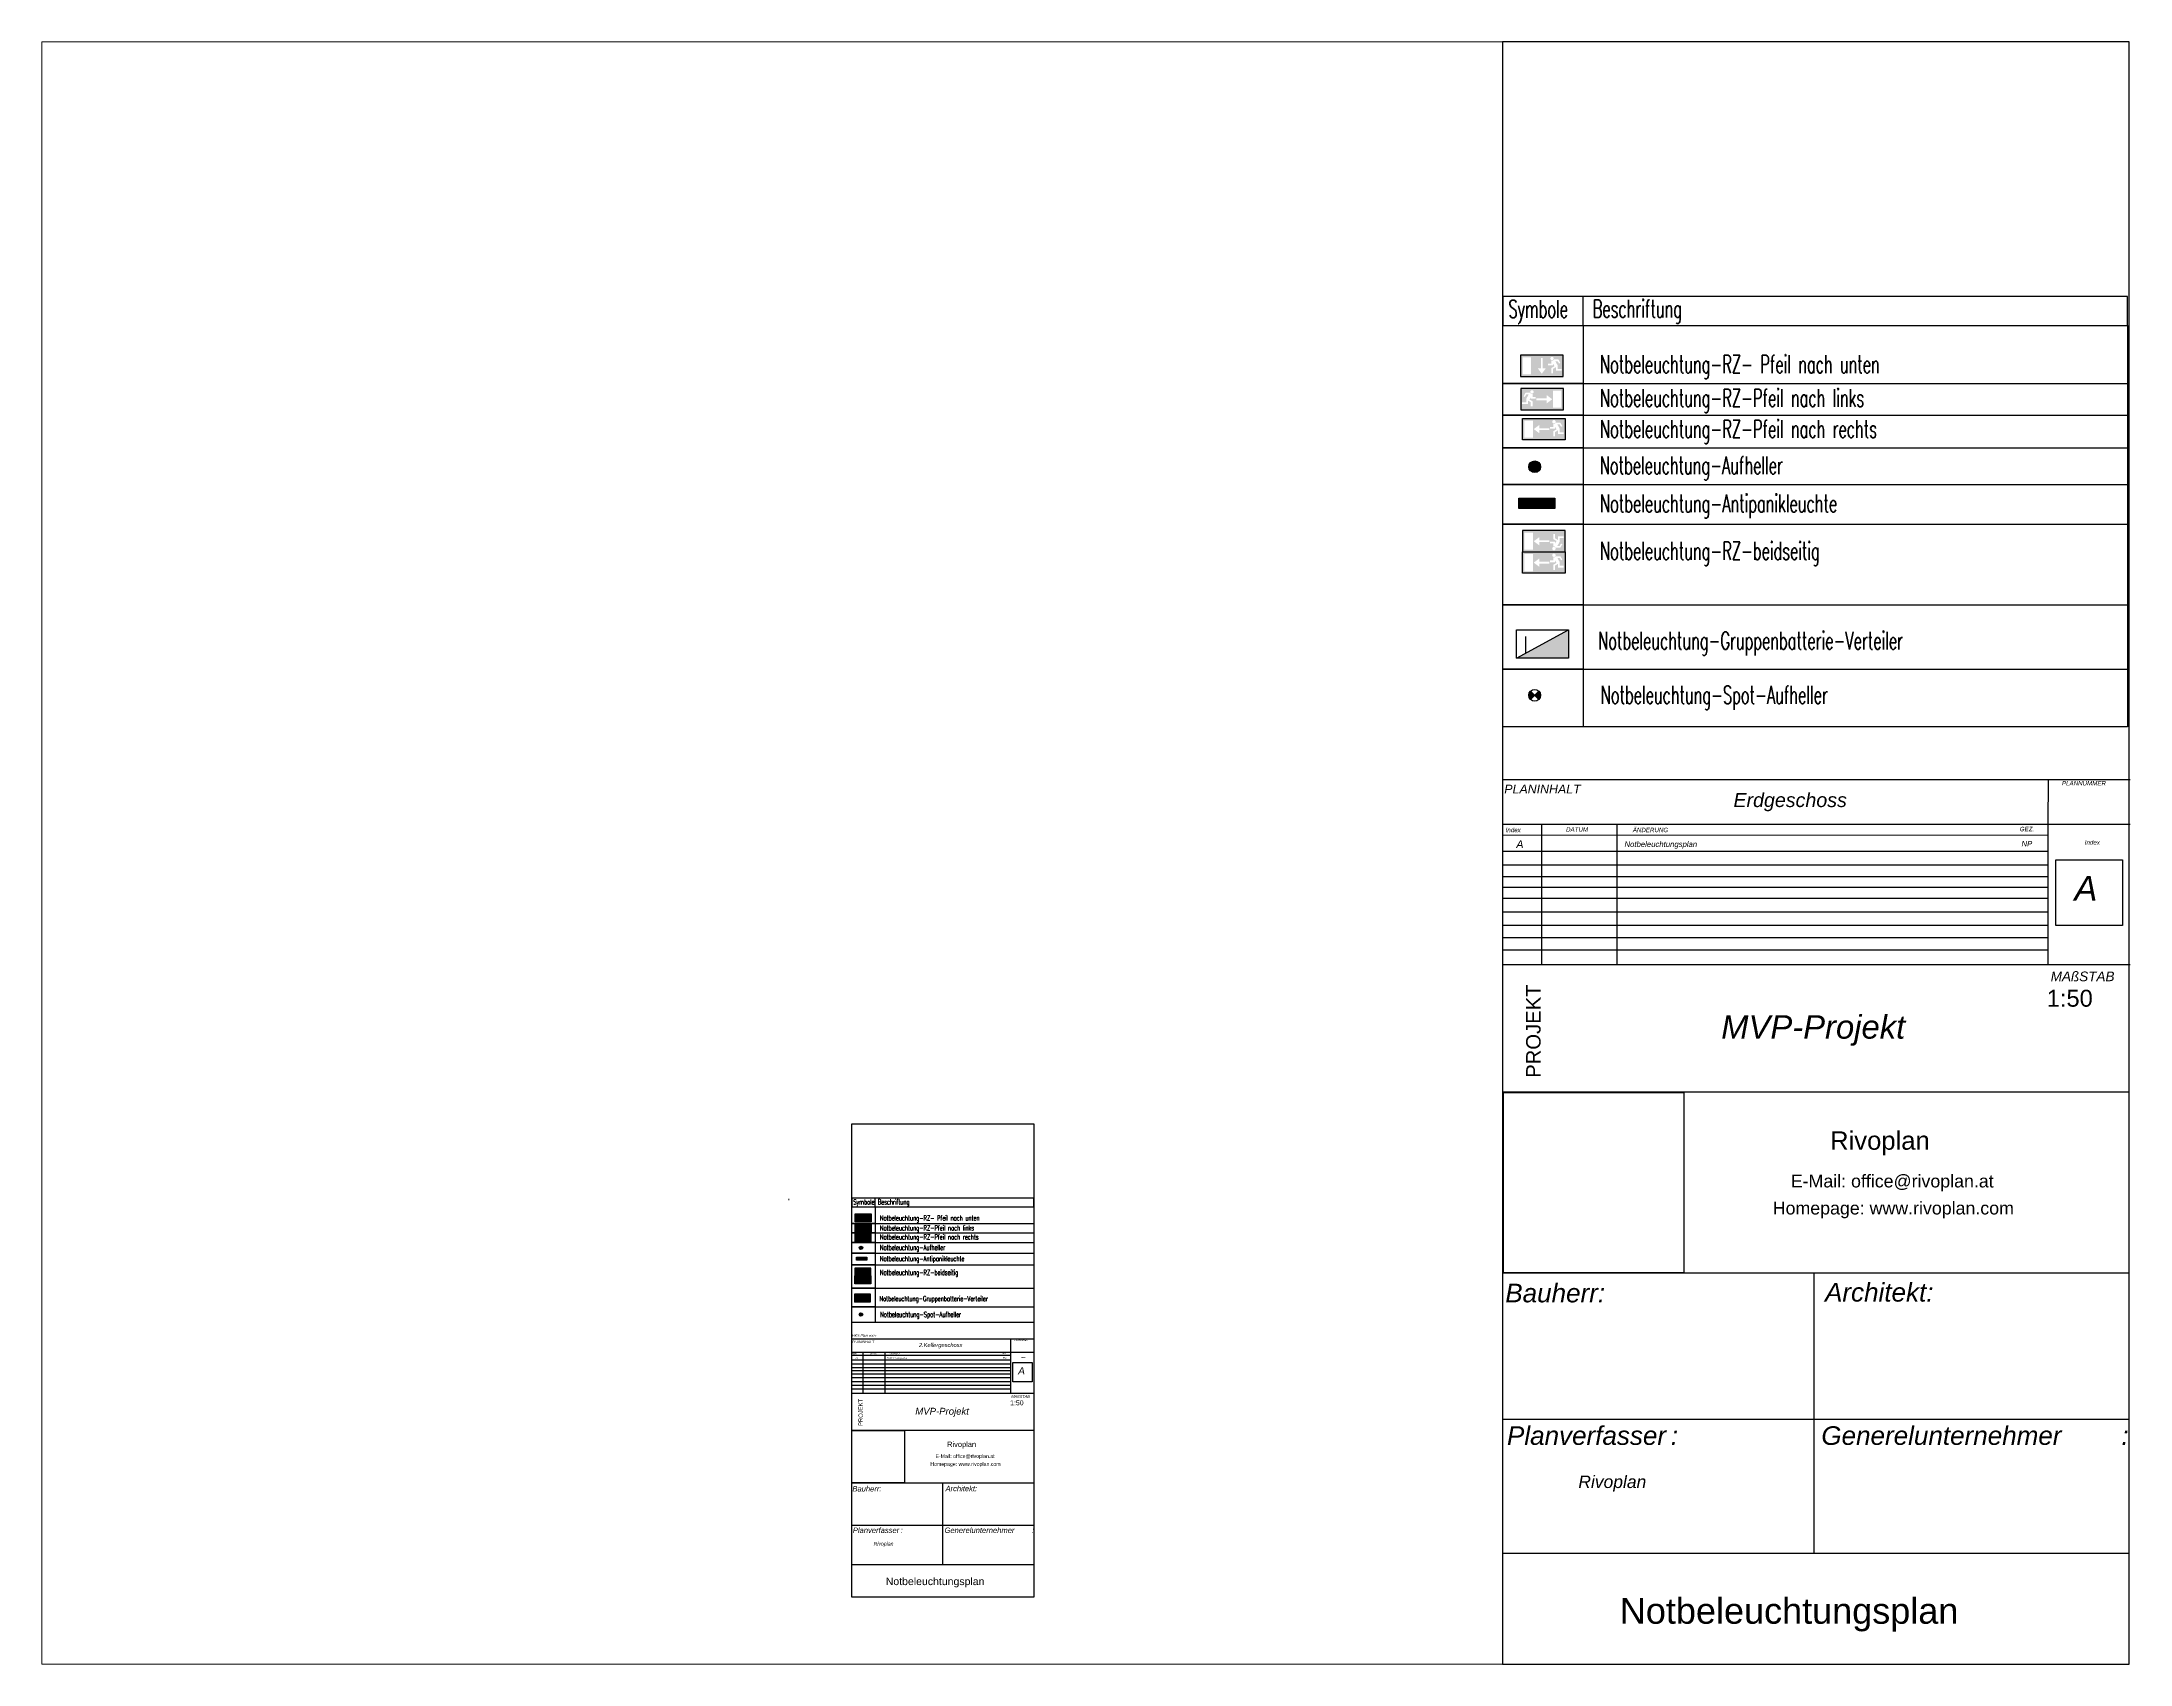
# Paper-space layout 'Layout1' of a CAD drawing. Header units: millimetres. Extents: x 125 to 807, y 270 to 800.
# The model-space entities are those that its viewports show. They can reach past a viewport. Long polylines and large blocks are cut down to what shows.
import ezdxf
from ezdxf.enums import TextEntityAlignment as Align

# ---------------------------------------------------------------- set-up
doc = ezdxf.new("R2010")
doc.units = ezdxf.units.MM
for name, color, linetype, true_color in [('din_SIBEL_10_emergency_lighting', 114, 'Continuous', 0x1eb450), ('E_Muster', 18, 'Continuous', 0x080808), ('ET_LEGENDE - Wohnung$0$800_AL_ALLG_L', 18, 'Continuous', 0x050505)]:
    doc.layers.add(name, color=color, linetype=linetype, true_color=true_color)
doc.layers.add('PDF2_Bilder', color=7, linetype='Continuous')
doc.styles.add('ARIAL', font='arial.ttf', dxfattribs={"width": 0.85})
doc.styles.add('ERSTELLTER_STIL_1', font='swiss.ttf')
doc.styles.add('ERSTELLTER_STIL_5', font='ariali.ttf')
doc.styles.add('ET_LEGENDE - Wohnung$0$ROMANS', font='romans.shx', dxfattribs={"width": 0.6})
doc.styles.get("Standard").update_dxf_attribs({"font": 'arial.ttf'})
picture_1 = doc.add_image_def('image1.png', size_in_pixel=(1254, 1254))

# ---------------------------------------------------------------- blocks, each defined once
blk = doc.blocks.new('Notbeleuchtung- Richtungspfeil nach unten')
at = {"true_color": 0x21de37}
h = blk.add_hatch(color=102, dxfattribs=at)
h.paths.add_polyline_path([(2606.01, 2307.9), (2602.88, 2307.9), (2602.88, 2306.33), (2606.01, 2306.33)])
edge = h.paths.add_edge_path(flags=16)
edge.add_line((2605.67, 2307.59), (2605.81, 2307.34))
edge.add_line((2605.81, 2307.34), (2605.72, 2307.28))
edge.add_line((2605.72, 2307.28), (2605.61, 2307.46))
edge.add_line((2605.61, 2307.46), (2605.44, 2307.46))
edge.add_line((2605.44, 2307.46), (2605.62, 2307.15))
edge.add_line((2605.62, 2307.15), (2605.62, 2306.88))
edge.add_line((2605.62, 2306.88), (2605.92, 2306.88))
edge.add_line((2605.92, 2306.88), (2605.92, 2306.76))
edge.add_line((2605.92, 2306.76), (2605.49, 2306.76))
edge.add_line((2605.49, 2306.76), (2605.49, 2307.02))
edge.add_line((2605.49, 2307.02), (2605.28, 2306.9))
edge.add_line((2605.28, 2306.9), (2605.28, 2306.58))
edge.add_line((2605.28, 2306.58), (2605.15, 2306.58))
edge.add_line((2605.15, 2306.58), (2605.15, 2306.96))
edge.add_line((2605.15, 2306.96), (2605.38, 2307.09))
edge.add_line((2605.38, 2307.09), (2605.28, 2307.27))
edge.add_line((2605.28, 2307.27), (2605.28, 2307.15))
edge.add_line((2605.28, 2307.15), (2604.91, 2307.15))
edge.add_line((2604.91, 2307.15), (2604.91, 2307.27))
edge.add_line((2604.91, 2307.27), (2605.15, 2307.27))
edge.add_line((2605.15, 2307.27), (2605.15, 2307.5))
edge.add_ellipse((2605.2, 2307.65), major_axis=(-0.111, 0.111), ratio=1, start_angle=117.4804, end_angle=199.6177)
edge.add_line((2605.34, 2307.59), (2605.67, 2307.59))
edge = h.paths.add_edge_path(flags=16)
edge.add_ellipse((2605.2, 2307.65), major_axis=(-0.0886, 0.0886), ratio=1, start_angle=-135, end_angle=45, ccw=False)
edge.add_ellipse((2605.2, 2307.65), major_axis=(-0.0886, 0.0886), ratio=1, start_angle=45, end_angle=225, ccw=False)
h.paths.add_polyline_path([(2604.52, 2306.94), (2604.75, 2306.94), (2604.45, 2306.54), (2604.15, 2306.94), (2604.39, 2306.94), (2604.39, 2307.69), (2604.52, 2307.69)], flags=16)
h.paths.add_polyline_path([(2603.66, 2306.49), (2603.04, 2306.49), (2603.04, 2307.74), (2603.66, 2307.74)], flags=16)
at = {"color": 102, "true_color": 0x21de37}
for p, q in [((2606.01, 2307.9), (2602.88, 2307.9)), ((2602.88, 2307.9), (2602.88, 2306.33)), ((2606.01, 2306.33), (2606.01, 2307.9)), ((2602.88, 2306.33), (2606.01, 2306.33))]:
    blk.add_line(p, q, dxfattribs=at)
blk = doc.blocks.new('Notbeleuchtung-Richtungspfeil nach links')
at = {"true_color": 0x21de37}
h = blk.add_hatch(color=102, dxfattribs=at)
h.paths.add_polyline_path([(2603.8, 2302.93), (2604.2, 2303.23), (2604.2, 2302.99), (2604.95, 2302.99), (2604.95, 2302.86), (2604.2, 2302.86), (2604.2, 2302.63)], flags=16)
edge = h.paths.add_edge_path(flags=16)
edge.add_ellipse((2605.28, 2303.47), major_axis=(0.0886, 0.0886), ratio=1, start_angle=0, end_angle=360)
h.paths.add_polyline_path([(2603.12, 2302.3), (2603.75, 2302.3), (2603.75, 2303.56), (2603.12, 2303.56)], flags=16)
h.paths.add_polyline_path([(2602.97, 2302.15), (2602.97, 2303.71), (2606.1, 2303.71), (2606.1, 2302.15)])
edge = h.paths.add_edge_path(flags=16)
edge.add_line((2605.24, 2303.32), (2605.24, 2303.09))
edge.add_line((2605.24, 2303.09), (2605, 2303.09))
edge.add_line((2605, 2303.09), (2605, 2302.96))
edge.add_line((2605, 2302.96), (2605.36, 2302.96))
edge.add_line((2605.36, 2302.96), (2605.36, 2303.09))
edge.add_line((2605.36, 2303.09), (2605.47, 2302.91))
edge.add_line((2605.47, 2302.91), (2605.24, 2302.78))
edge.add_line((2605.24, 2302.78), (2605.24, 2302.4))
edge.add_line((2605.24, 2302.4), (2605.36, 2302.4))
edge.add_line((2605.36, 2302.4), (2605.36, 2302.71))
edge.add_line((2605.36, 2302.71), (2605.58, 2302.84))
edge.add_line((2605.58, 2302.84), (2605.58, 2302.57))
edge.add_line((2605.58, 2302.57), (2606, 2302.57))
edge.add_line((2606, 2302.57), (2606, 2302.7))
edge.add_line((2606, 2302.7), (2605.71, 2302.7))
edge.add_line((2605.71, 2302.7), (2605.71, 2302.96))
edge.add_line((2605.71, 2302.96), (2605.53, 2303.28))
edge.add_line((2605.53, 2303.28), (2605.7, 2303.28))
edge.add_line((2605.7, 2303.28), (2605.8, 2303.1))
edge.add_line((2605.8, 2303.1), (2605.9, 2303.15))
edge.add_line((2605.9, 2303.15), (2605.75, 2303.4))
edge.add_line((2605.75, 2303.4), (2605.43, 2303.4))
edge.add_ellipse((2605.28, 2303.47), major_axis=(-0.111, 0.111), ratio=1, start_angle=117.4804, end_angle=199.6178, ccw=False)
at = {"color": 102, "true_color": 0x21de37}
for p, q in [((2602.97, 2303.71), (2606.1, 2303.71)), ((2602.97, 2302.15), (2602.97, 2303.71)), ((2606.1, 2303.71), (2606.1, 2302.15)), ((2606.1, 2302.15), (2602.97, 2302.15))]:
    blk.add_line(p, q, dxfattribs=at)
blk = doc.blocks.new('Notbeleuchtung-Richtungspfeil nach rechts')
at = {"true_color": 0x21de37, "extrusion": (0, 0, -1)}
h = blk.add_hatch(color=102, dxfattribs=at)
h.paths.add_polyline_path([(-2605.27, 2302.93), (-2604.87, 2303.23), (-2604.87, 2302.99), (-2604.11, 2302.99), (-2604.11, 2302.86), (-2604.87, 2302.86), (-2604.87, 2302.63)], flags=16)
edge = h.paths.add_edge_path(flags=16)
edge.add_ellipse((-2603.78, 2303.47), major_axis=(0.0886, 0.0886), ratio=1, start_angle=0, end_angle=360)
h.paths.add_polyline_path([(-2605.94, 2302.3), (-2605.32, 2302.3), (-2605.32, 2303.56), (-2605.94, 2303.56)], flags=16)
h.paths.add_polyline_path([(-2606.1, 2302.15), (-2606.1, 2303.71), (-2602.97, 2303.71), (-2602.97, 2302.15)])
edge = h.paths.add_edge_path(flags=16)
edge.add_line((-2603.83, 2303.32), (-2603.83, 2303.09))
edge.add_line((-2603.83, 2303.09), (-2604.06, 2303.09))
edge.add_line((-2604.06, 2303.09), (-2604.06, 2302.96))
edge.add_line((-2604.06, 2302.96), (-2603.7, 2302.96))
edge.add_line((-2603.7, 2302.96), (-2603.7, 2303.09))
edge.add_line((-2603.7, 2303.09), (-2603.6, 2302.91))
edge.add_line((-2603.6, 2302.91), (-2603.83, 2302.78))
edge.add_line((-2603.83, 2302.78), (-2603.83, 2302.4))
edge.add_line((-2603.83, 2302.4), (-2603.7, 2302.4))
edge.add_line((-2603.7, 2302.4), (-2603.7, 2302.71))
edge.add_line((-2603.7, 2302.71), (-2603.48, 2302.84))
edge.add_line((-2603.48, 2302.84), (-2603.48, 2302.57))
edge.add_line((-2603.48, 2302.57), (-2603.06, 2302.57))
edge.add_line((-2603.06, 2302.57), (-2603.06, 2302.7))
edge.add_line((-2603.06, 2302.7), (-2603.36, 2302.7))
edge.add_line((-2603.36, 2302.7), (-2603.36, 2302.96))
edge.add_line((-2603.36, 2302.96), (-2603.54, 2303.28))
edge.add_line((-2603.54, 2303.28), (-2603.37, 2303.28))
edge.add_line((-2603.37, 2303.28), (-2603.26, 2303.1))
edge.add_line((-2603.26, 2303.1), (-2603.17, 2303.15))
edge.add_line((-2603.17, 2303.15), (-2603.31, 2303.4))
edge.add_line((-2603.31, 2303.4), (-2603.64, 2303.4))
edge.add_ellipse((-2603.78, 2303.47), major_axis=(-0.111, 0.111), ratio=1, start_angle=117.4804, end_angle=199.6178, ccw=False)
at = {"color": 102, "true_color": 0x21de37}
for p, q in [((2606.1, 2303.71), (2602.97, 2303.71)), ((2602.97, 2303.71), (2602.97, 2302.15)), ((2606.1, 2302.15), (2606.1, 2303.71)), ((2602.97, 2302.15), (2606.1, 2302.15))]:
    blk.add_line(p, q, dxfattribs=at)
blk = doc.blocks.new('Notbeleuchtung- Antipanikleuchte')
at = {"color": 3}
blk.add_lwpolyline([(3205.04, 2749.35), (3210.68, 2749.35), (3210.68, 2747.76), (3205.04, 2747.76)], close=True, dxfattribs=at)
for points in [[(3205.04, 2747.82), (3206.05, 2749.35)], [(3205.04, 2748.01), (3205.92, 2749.35)], [(3205.04, 2748.21), (3205.79, 2749.35)], [(3205.04, 2748.41), (3205.66, 2749.35)], [(3205.04, 2748.59), (3205.54, 2749.35)], [(3205.04, 2748.76), (3205.43, 2749.35)], [(3205.04, 2748.95), (3205.3, 2749.35)], [(3205.04, 2749.1), (3205.2, 2749.35)], [(3205.13, 2747.76), (3206.18, 2749.35)], [(3205.25, 2747.76), (3206.3, 2749.35)], [(3205.4, 2747.76), (3206.45, 2749.35)], [(3205.56, 2747.76), (3206.61, 2749.35)], [(3205.71, 2747.76), (3206.76, 2749.35)], [(3205.86, 2747.76), (3206.91, 2749.35)], [(3206, 2747.76), (3207.06, 2749.35)], [(3206.15, 2747.76), (3207.2, 2749.35)], [(3206.29, 2747.76), (3207.34, 2749.35)], [(3206.42, 2747.76), (3207.47, 2749.35)], [(3206.54, 2747.76), (3207.59, 2749.35)], [(3206.74, 2747.76), (3207.79, 2749.35)], [(3206.9, 2747.76), (3207.95, 2749.35)], [(3207.11, 2747.76), (3208.16, 2749.35)], [(3207.3, 2747.76), (3208.35, 2749.35)], [(3207.49, 2747.76), (3208.55, 2749.35)], [(3207.69, 2747.76), (3208.74, 2749.35)], [(3207.88, 2747.76), (3208.93, 2749.35)], [(3208.09, 2747.76), (3209.14, 2749.35)], [(3208.28, 2747.76), (3209.33, 2749.35)], [(3208.43, 2747.76), (3209.49, 2749.35)], [(3208.63, 2747.76), (3209.68, 2749.35)], [(3208.79, 2747.76), (3209.84, 2749.35)], [(3208.94, 2747.76), (3209.99, 2749.35)], [(3209.09, 2747.76), (3210.14, 2749.35)], [(3209.24, 2747.76), (3210.29, 2749.35)], [(3209.37, 2747.76), (3210.42, 2749.35)], [(3209.51, 2747.76), (3210.56, 2749.35)], [(3209.63, 2747.76), (3210.68, 2749.35)], [(3209.76, 2747.76), (3210.68, 2749.14)], [(3209.93, 2747.76), (3210.68, 2748.88)], [(3210.07, 2747.76), (3210.68, 2748.68)], [(3210.25, 2747.76), (3210.68, 2748.41)], [(3210.39, 2747.76), (3210.68, 2748.2)], [(3210.51, 2747.76), (3210.68, 2748)]]:
    blk.add_lwpolyline(points, dxfattribs=at)
blk = doc.blocks.new('Sicherheitsleuchte Aufheller')
h = blk.add_hatch(color=150)
h.set_gradient(color1=(0, 255, 0), tint=1, name='CYLINDER')
h.paths.add_polyline_path([(3205.29, 2752.99, 1), (3209.99, 2752.99, 1)])
at = {"color": 3}
blk.add_circle((3207.64, 2752.99), 2.35, dxfattribs=at)
blk = doc.blocks.new('Aufheller Notbeleuchtung')
at = {"color": 150, "xscale": 0.3936036498448924, "yscale": 0.3936036498448924, "zscale": 0.3936036498448924}
blk.add_blockref('Sicherheitsleuchte Aufheller', (578.78, 401.81), dxfattribs=at)
blk = doc.blocks.new('Gruppenbatterie')
h = blk.add_hatch()
h.set_pattern_fill('ANGLE', color=3)
h.set_pattern_definition([(0, (0, 0), (0, 6.985), [5.08, -1.905]), (90, (0, 0), (-6.985, 4e-16), [5.08, -1.905])])
h.paths.add_polyline_path([(1846.65, 1459.78), (1838.46, 1459.78), (1838.46, 1455.32)])
at = {"true_color": 0xffffff}
h = blk.add_hatch(color=7, dxfattribs=at)
h.dxf.hatch_style = 1
h.paths.add_polyline_path([(1838.46, 1455.32), (1846.65, 1455.32), (1846.65, 1459.78)])
blk.add_lwpolyline([(1838.46, 1459.78), (1846.65, 1459.78), (1846.65, 1455.32), (1838.46, 1455.32)], close=True)
blk.add_lwpolyline([(1838.46, 1455.32), (1846.65, 1459.78)])
blk = doc.blocks.new('Spot Notbeleuchtung')
h = blk.add_hatch(color=3)
edge = h.paths.add_edge_path()
edge.add_line((0, 0), (-0.63, 0.63))
edge.add_arc((0, 0), 0.89, 135, 225)
edge.add_line((-0.63, -0.63), (0, 0))
h = blk.add_hatch(color=3)
edge = h.paths.add_edge_path()
edge.add_line((0, 0), (0.63, -0.63))
edge.add_arc((0, 0), 0.89, 315, 405)
edge.add_line((0.63, 0.63), (0, 0))
at = {"color": 3}
for p, q in [((-0.63, 0.63), (0.63, -0.63)), ((-0.63, -0.63), (0.63, 0.63))]:
    blk.add_line(p, q, dxfattribs=at)
blk.add_circle((0, 0), 0.89, dxfattribs=at)
blk = doc.blocks.new('Gruppenbatterie-Verteiler')
h = blk.add_hatch(color=256)
h.set_gradient(color1=(0, 255, 0), color2=(0, 255, 0), tint=1)
h.paths.add_polyline_path([(2108.3, 646.2), (2091.2, 646.2), (2091.2, 636.9)])
h = blk.add_hatch(color=256)
h.set_gradient(color1=(255, 255, 255), tint=1)
h.paths.add_polyline_path([(2108.3, 636.9), (2108.3, 646.2), (2091.2, 636.9)])
blk.add_lwpolyline([(2091.2, 646.2), (2108.3, 646.2), (2108.3, 636.9), (2091.2, 636.9)], close=True)
blk.add_lwpolyline([(2091.2, 636.9), (2108.3, 646.2)])
blk = doc.blocks.new('9809550')
at = {"color": 18, "lineweight": 30, "true_color": 0x000000}
for points in [[(423922, 99169), (423957, 99169), (423957, 99203), (423985, 99215), (424034, 99215), (424054, 99178)], [(424040, 99171), (424025, 99197), (424000, 99197), (424026, 99150), (424026, 99111), (424070, 99111), (424070, 99092), (424007, 99092), (424007, 99132), (423975, 99113), (423975, 99067), (423957, 99067), (423957, 99122), (423991, 99142), (423975, 99169), (423975, 99150), (423922, 99150)]]:
    blk.add_lwpolyline(points, dxfattribs=at)
blk.add_circle((423964, 99226), 18.1, dxfattribs=at)
for centre, radius, start, end in [((423922, 99160), 9.27, 89.9849, 270.0151), ((424048, 99173), 7.96, 195.72991, 41.40047)]:
    blk.add_arc(centre, radius, start, end, dxfattribs=at)
blk = doc.blocks.new('595995')
blk.add_hatch(color=256).paths.add_polyline_path([(423732, 99469), (423791, 99425), (423791, 99459), (423903, 99459), (423903, 99477), (423792, 99477), (423792, 99514)])
at = {"color": 18, "lineweight": 30, "true_color": 0x000000}
blk.add_lwpolyline([(423903, 99477), (423792, 99477), (423792, 99514), (423732, 99469), (423791, 99425), (423791, 99459), (423903, 99459), (423903, 99477)], dxfattribs=at)
blk = doc.blocks.new('RIVO-RZ-ARR_right')
h = blk.add_hatch(color=100)
h.paths.add_polyline_path([(423618, 99568), (423618, 99336), (424081, 99336), (424081, 99568)])
h.paths.add_polyline_path([(423908, 99479), (423908, 99513), (423967, 99469), (423908, 99424), (423908, 99460), (423797, 99460), (423797, 99479)], flags=16)
h.paths.add_polyline_path([(423736, 99519), (423749, 99512), (423749, 99478), (423785, 99478, -0.998804), (423785, 99460), (423731, 99460), (423731, 99478), (423716, 99451), (423750, 99432), (423750, 99376), (423731, 99376), (423731, 99422), (423699, 99441), (423699, 99402), (423636, 99402), (423636, 99420), (423680, 99420), (423680, 99460), (423707, 99506), (423681, 99506), (423666, 99480, -1.25347), (423652, 99488), (423673, 99524), (423722, 99524), (423736, 99519, -0.302406), (423725, 99535, -1), (423761, 99535, -0.535619)], flags=16)
h.paths.add_polyline_path([(424058, 99371), (424058, 99347), (423635, 99347), (423635, 99371)], flags=16)
h.paths.add_polyline_path([(423971, 99533), (424056, 99533), (424056, 99393), (423971, 99393)], flags=16)
h.paths.add_polyline_path([(423985, 99463, -1), (423975, 99463, -1)], flags=0)
h = blk.add_hatch(color=256)
h.paths.add_polyline_path([(423707, 99506), (423680, 99460), (423680, 99420), (423636, 99420), (423636, 99402), (423699, 99402), (423699, 99441), (423731, 99422), (423731, 99376), (423750, 99376), (423750, 99432), (423716, 99451), (423731, 99478), (423731, 99460), (423785, 99460, 0.998804), (423785, 99478), (423749, 99478), (423749, 99512), (423722, 99524), (423673, 99524), (423652, 99488, 1.25347), (423666, 99480), (423681, 99506)])
h.paths.add_polyline_path([(423761, 99535, 1), (423725, 99535, 1)])
h = blk.add_hatch(color=256)
h.paths.add_polyline_path([(424056, 99533), (423971, 99533), (423971, 99393), (424056, 99393)])
h.paths.add_polyline_path([(423985, 99463, -1), (423975, 99463, -1)], flags=16)
blk.add_hatch(color=256).paths.add_polyline_path([(424058, 99347), (424058, 99371), (423635, 99371), (423635, 99347)])
blk.add_lwpolyline([(423618, 99568), (424081, 99568), (424081, 99336), (423618, 99336)], close=True)
at = {"color": 18, "lineweight": 30, "true_color": 0x000000}
for points in [[(424056, 99533), (423971, 99533), (423971, 99393), (424056, 99393)], [(424058, 99371), (423635, 99371), (423635, 99347), (424058, 99347)]]:
    blk.add_lwpolyline(points, close=True, dxfattribs=at)
blk.add_circle((423980, 99463), 5, dxfattribs=at)
at = {"xscale": -1, "rotation": 359.9999999997448}
blk.add_blockref('9809550', (847706, 309), dxfattribs=at)
at = {"rotation": 180.0000000000325}
blk.add_blockref('595995', (847700, 198937), dxfattribs=at)
blk = doc.blocks.new('RIVO-SIBEL-ARR-down')
h = blk.add_hatch(color=100)
h.paths.add_polyline_path([(3686.7, 1956.5), (3686.7, 1947.6), (3704.4, 1947.6), (3704.4, 1956.5)])
h.paths.add_polyline_path([(3693.7, 1955.8), (3694.4, 1955.8), (3694.4, 1951.5), (3695.7, 1951.5), (3694, 1949.3), (3692.3, 1951.5), (3693.7, 1951.5)], flags=16)
h.paths.add_polyline_path([(3690.6, 1955.2), (3690.6, 1949.9), (3687.4, 1949.9), (3687.4, 1955.2)], flags=16)
h.paths.add_polyline_path([(3687.9, 1952.6, -1), (3687.5, 1952.6, -1)], flags=0)
h.paths.add_polyline_path([(3697.8, 1953.1), (3699.1, 1953.1), (3699.1, 1954.4), (3699.7, 1954.6, -0.535619), (3698.7, 1955.2, -1), (3700.1, 1955.2, -0.302406), (3699.7, 1954.6), (3700.2, 1954.8), (3702.1, 1954.8), (3702.8, 1953.4, -1.25347), (3702.3, 1953.1), (3701.7, 1954.1), (3700.8, 1954.1), (3701.8, 1952.4), (3701.8, 1950.8), (3703.4, 1950.8), (3703.4, 1950.1), (3701.1, 1950.1), (3701.1, 1951.6), (3699.8, 1950.9), (3699.8, 1949.2), (3699.1, 1949.2), (3699.1, 1951.3), (3700.4, 1952), (3699.8, 1953.1), (3699.8, 1952.3), (3697.8, 1952.3, -1)], flags=16)
h.paths.add_polyline_path([(3703.4, 1949), (3703.4, 1948.1), (3687.4, 1948.1), (3687.4, 1949)], flags=16)
h = blk.add_hatch(color=7)
h.paths.add_polyline_path([(3690.6, 1955.2), (3687.4, 1955.2), (3687.4, 1949.9), (3690.6, 1949.9)])
h.paths.add_polyline_path([(3687.9, 1952.6, -1), (3687.5, 1952.6, -1)], flags=16)
h.paths.add_polyline_path([(3703.4, 1948.1), (3703.4, 1949), (3687.4, 1949), (3687.4, 1948.1)])
blk.add_hatch(color=256).paths.add_polyline_path([(3693.7, 1951.5), (3692.3, 1951.5), (3694, 1949.3), (3695.7, 1951.5), (3694.4, 1951.5), (3694.4, 1955.8), (3693.7, 1955.8)])
h = blk.add_hatch(color=256)
h.paths.add_polyline_path([(3700.8, 1954.1), (3701.7, 1954.1), (3702.3, 1953.1, 1.25347), (3702.8, 1953.4), (3702.1, 1954.8), (3700.2, 1954.8), (3699.1, 1954.4), (3699.1, 1953.1), (3697.8, 1953.1, 1), (3697.8, 1952.3), (3699.8, 1952.3), (3699.8, 1953.1), (3700.4, 1952), (3699.1, 1951.3), (3699.1, 1949.2), (3699.8, 1949.2), (3699.8, 1950.9), (3701.1, 1951.6), (3701.1, 1950.1), (3703.4, 1950.1), (3703.4, 1950.8), (3701.8, 1950.8), (3701.8, 1952.4)])
h.paths.add_polyline_path([(3698.7, 1955.2, 1), (3700.1, 1955.2, 1)])
blk.add_lwpolyline([(3686.7, 1956.5), (3704.4, 1956.5), (3704.4, 1947.6), (3686.7, 1947.6)], close=True)
at = {"color": 18, "lineweight": 30, "true_color": 0x000000}
for points in [[(3690.6, 1955.2), (3687.4, 1955.2), (3687.4, 1949.9), (3690.6, 1949.9)], [(3703.4, 1949), (3687.4, 1949), (3687.4, 1948.1), (3703.4, 1948.1)]]:
    blk.add_lwpolyline(points, close=True, dxfattribs=at)
blk.add_lwpolyline([(3693.7, 1955.8), (3693.7, 1951.5), (3692.3, 1951.5), (3694, 1949.3), (3695.7, 1951.5), (3694.4, 1951.5), (3694.4, 1955.8), (3693.7, 1955.8)], dxfattribs=at)
blk.add_circle((3687.7, 1952.6), 0.19, dxfattribs=at)
at = {"xscale": 0.0381026673526157, "yscale": 0.0381026673526157, "zscale": 0.0381026673526157}
blk.add_blockref('9809550', (-12454.8, -1825.5), dxfattribs=at)
blk = doc.blocks.new('RIVO-SIBEL-ARR-left')
h = blk.add_hatch(color=100)
h.paths.add_polyline_path([(3656.5, 1956.5), (3656.5, 1947.6), (3674.2, 1947.6), (3674.2, 1956.5)])
h.paths.add_polyline_path([(3662.8, 1954.4), (3662.8, 1953.1), (3667, 1953.1), (3667, 1952.4), (3662.7, 1952.4), (3662.7, 1951.1), (3660.5, 1952.7)], flags=16)
h.paths.add_polyline_path([(3660.4, 1955.2), (3660.4, 1949.9), (3657.2, 1949.9), (3657.2, 1955.2)], flags=16)
h.paths.add_polyline_path([(3657.7, 1952.6, -1), (3657.4, 1952.6, -1)], flags=0)
h.paths.add_polyline_path([(3667.6, 1953.1), (3669, 1953.1), (3669, 1954.4), (3669.5, 1954.6, -0.535619), (3668.5, 1955.2, -1), (3669.9, 1955.2, -0.302406), (3669.5, 1954.6), (3670, 1954.8), (3671.9, 1954.8), (3672.6, 1953.4, -1.25347), (3672.1, 1953.1), (3671.6, 1954.1), (3670.6, 1954.1), (3671.6, 1952.4), (3671.6, 1950.8), (3673.3, 1950.8), (3673.3, 1950.1), (3670.9, 1950.1), (3670.9, 1951.6), (3669.6, 1950.9), (3669.6, 1949.2), (3668.9, 1949.2), (3668.9, 1951.3), (3670.2, 1952), (3669.6, 1953.1), (3669.6, 1952.3), (3667.6, 1952.3, -1)], flags=16)
h.paths.add_polyline_path([(3673.3, 1949), (3673.3, 1948.1), (3657.2, 1948.1), (3657.2, 1949)], flags=16)
h = blk.add_hatch(color=7)
h.paths.add_polyline_path([(3660.4, 1955.2), (3657.2, 1955.2), (3657.2, 1949.9), (3660.4, 1949.9)])
h.paths.add_polyline_path([(3657.7, 1952.6, -1), (3657.4, 1952.6, -1)], flags=16)
h.paths.add_polyline_path([(3673.3, 1948.1), (3673.3, 1949), (3657.2, 1949), (3657.2, 1948.1)])
blk.add_hatch(color=256).paths.add_polyline_path([(3662.8, 1953.1), (3662.8, 1954.4), (3660.5, 1952.7), (3662.7, 1951.1), (3662.7, 1952.4), (3667, 1952.4), (3667, 1953.1)])
h = blk.add_hatch(color=256)
h.paths.add_polyline_path([(3670.6, 1954.1), (3671.6, 1954.1), (3672.1, 1953.1, 1.25347), (3672.6, 1953.4), (3671.9, 1954.8), (3670, 1954.8), (3669, 1954.4), (3669, 1953.1), (3667.6, 1953.1, 1), (3667.6, 1952.3), (3669.6, 1952.3), (3669.6, 1953.1), (3670.2, 1952), (3668.9, 1951.3), (3668.9, 1949.2), (3669.6, 1949.2), (3669.6, 1950.9), (3670.9, 1951.6), (3670.9, 1950.1), (3673.3, 1950.1), (3673.3, 1950.8), (3671.6, 1950.8), (3671.6, 1952.4)])
h.paths.add_polyline_path([(3668.5, 1955.2, 1), (3669.9, 1955.2, 1)])
blk.add_lwpolyline([(3656.5, 1956.5), (3674.2, 1956.5), (3674.2, 1947.6), (3656.5, 1947.6)], close=True)
at = {"color": 18, "lineweight": 30, "true_color": 0x000000}
for points in [[(3660.4, 1955.2), (3657.2, 1955.2), (3657.2, 1949.9), (3660.4, 1949.9)], [(3673.3, 1949), (3657.2, 1949), (3657.2, 1948.1), (3673.3, 1948.1)]]:
    blk.add_lwpolyline(points, close=True, dxfattribs=at)
blk.add_lwpolyline([(3667, 1953.1), (3662.8, 1953.1), (3662.8, 1954.4), (3660.5, 1952.7), (3662.7, 1951.1), (3662.7, 1952.4), (3667, 1952.4), (3667, 1953.1)], dxfattribs=at)
blk.add_circle((3657.5, 1952.6), 0.19, dxfattribs=at)
at = {"xscale": 0.0381026673526157, "yscale": 0.0381026673526157, "zscale": 0.0381026673526157}
blk.add_blockref('9809550', (-12484.9, -1825.5), dxfattribs=at)
blk = doc.blocks.new('Antipanikleuchte-RIVO')
h = blk.add_hatch(color=256)
h.dxf.hatch_style = 1
h.set_gradient(color1=(0, 255, 0), name='SPHERICAL')
h.paths.add_polyline_path([(3719.9, 1926.2), (3719.9, 1922.9), (3731.7, 1922.9), (3731.7, 1926.2)])
at = {"color": 3}
blk.add_lwpolyline([(3719.9, 1926.2), (3731.7, 1926.2), (3731.7, 1922.9), (3719.9, 1922.9)], close=True, dxfattribs=at)

msp = doc.modelspace()

# ---------------------------------------------------------------- linework, layer by layer
msp.add_lwpolyline([(3714.5, 1545.5), (3919.2, 1545.5), (3919.2, 2075.2), (3714.5, 2075.2)], close=True)
at = {"color": 18, "true_color": 0x000000}
for points in [[(3714.7, 1982.6), (3918.7, 1982.6), (3918.7, 1992.1), (3714.7, 1992.1)], [(3714.7, 1982.6), (3918.7, 1982.6), (3918.7, 1852.9), (3714.7, 1852.9)], [(3895.3, 1808.2), (3917.1, 1808.2), (3917.1, 1786.6), (3895.3, 1786.6)]]:
    msp.add_lwpolyline(points, close=True, dxfattribs=at)
for points in [[(3740.9, 1982.5), (3740.9, 1992.1)], [(3740.9, 1982.5), (3740.9, 1852.9)], [(3741, 1963.7), (3714.7, 1963.7), (3741, 1963.7), (3918.7, 1963.7)], [(3741, 1953.3), (3714.7, 1953.3), (3741, 1953.3), (3918.7, 1953.3)], [(3741, 1942.7), (3714.7, 1942.7), (3741, 1942.7), (3918.7, 1942.7)], [(3741, 1930.7), (3714.7, 1930.7), (3741, 1930.7), (3918.7, 1930.7)], [(3741, 1917.7), (3714.7, 1917.7), (3741, 1917.7), (3918.7, 1917.7)], [(3741, 1891.4), (3714.7, 1891.4), (3741, 1891.4), (3918.7, 1891.4)], [(3714.5, 1866.7), (3714.5, 1545.5)], [(3740.9, 1870.4), (3714.7, 1870.4), (3740.9, 1870.4), (3918.7, 1870.4)]]:
    msp.add_lwpolyline(points, dxfattribs=at)
at = {"layer": 'ET_LEGENDE - Wohnung$0$800_AL_ALLG_L'}
for p, q in [((3919.6, 1834.3), (3714.5, 1834.3)), ((3892.8, 1834.3), (3892.7, 1819.8)), ((3714.5, 1819.8), (3919.6, 1819.8)), ((3714.5, 1816.3), (3892.7, 1816.2)), ((3714.5, 1811), (3892.7, 1811)), ((3714.5, 1806.5), (3892.7, 1806.5)), ((3714.6, 1802.7), (3892.7, 1802.7)), ((3727.3, 1819.8), (3727.3, 1773.9)), ((3751.9, 1819.8), (3751.9, 1773.9)), ((3892.7, 1819.8), (3892.7, 1774)), ((3892.7, 1819.8), (3892.7, 1773.9)), ((3714.5, 1799.2), (3892.7, 1799.2)), ((3714.5, 1795.6), (3892.7, 1795.6)), ((3714.5, 1791.2), (3892.7, 1791.2)), ((3714.5, 1786.8), (3892.7, 1786.8)), ((3714.5, 1782.8), (3892.7, 1782.8)), ((3714.5, 1778.8), (3892.7, 1778.8)), ((3714.5, 1773.9), (3919.6, 1773.9)), ((3714.5, 1732.4), (3919.2, 1732.4)), ((3714.5, 1673.2), (3919.2, 1673.2)), ((3816.3, 1673.2), (3816.3, 1581.7)), ((3919.2, 1625.4), (3714.5, 1625.4)), ((3714.5, 1581.7), (3919.2, 1581.7))]:
    msp.add_line(p, q, dxfattribs=at)

# ---------------------------------------------------------------- block references
for name, p, xscale, yscale, zscale in [('RIVO-SIBEL-ARR-down', (3503.3, 1916.4), 0.0381026673526157, 0.0381026673526157, 0.0381026673526157), ('RIVO-RZ-ARR_right', (-12422.3, -1841.3), 0.0381026673526157, 0.0381026673526157, 0.0381026673526157), ('Aufheller Notbeleuchtung', (-103.1, -1151.7), 2.079042355985015, 2.079042355985015, 2.079042355985015)]:
    msp.add_blockref(name, p, dxfattribs=dict(xscale=xscale, yscale=yscale, zscale=zscale))
for name, p in [('RIVO-SIBEL-ARR-down', (32, 18.3)), ('RIVO-SIBEL-ARR-left', (62.2, 6.5)), ('Antipanikleuchte-RIVO', (0, 0)), ('RIVO-SIBEL-ARR-left', (61.8, -51.3)), ('Gruppenbatterie-Verteiler', (1627.1, 1238.8))]:
    msp.add_blockref(name, p)
at = {"xscale": -1, "rotation": 180}
msp.add_blockref('RIVO-SIBEL-ARR-left', (61.8, 3861.6), dxfattribs=at)
at = {"layer": 'din_SIBEL_10_emergency_lighting', "xscale": 2.155340094809342, "yscale": 2.155340094809342, "zscale": 0.0116504869989694}
msp.add_blockref('Spot Notbeleuchtung', (3725.1, 1861.9), dxfattribs=at)

# ---------------------------------------------------------------- texts
at = {"layer": 'E_Muster', "color": 18, "true_color": 0x000000, "style": 'ET_LEGENDE - Wohnung$0$ROMANS', "width": 0.6}
for s, height, p in [('Symbole', 5.81, (3716.5, 1988)), ('Beschriftung', 5.813, (3744, 1988.1))]:
    msp.add_text(s, height=height, dxfattribs=at).set_placement(p, align=Align.MIDDLE_LEFT)
at = {"layer": 'E_Muster', "color": 102, "true_color": 0x21de37, "style": 'ET_LEGENDE - Wohnung$0$ROMANS', "width": 0.6}
for s, p in [('Notbeleuchtung-RZ- Pfeil nach unten', (3746.4, 1970)), ('Notbeleuchtung-RZ-Pfeil nach links', (3746.4, 1958.9)), ('Notbeleuchtung-RZ-Pfeil nach rechts', (3746.4, 1948.8)), ('Notbeleuchtung-Aufheller', (3746.4, 1937)), ('Notbeleuchtung-Antipanikleuchte', (3746.4, 1924.5)), ('Notbeleuchtung-RZ-beidseitig', (3746.4, 1909)), ('Notbeleuchtung-Gruppenbatterie-Verteiler', (3745.8, 1879.7)), ('Notbeleuchtung-Spot-Aufheller', (3746.7, 1862))]:
    msp.add_text(s, height=5.813, dxfattribs=at).set_placement(p, align=Align.MIDDLE_LEFT)
at = {"layer": 'ET_LEGENDE - Wohnung$0$800_AL_ALLG_L'}
for s, height, style, p in [('HKS Plan vom: ', 2.895, 'ERSTELLTER_STIL_5', (3715.1, 1836.9)), ('PLANINHALT', 2.89, 'ERSTELLTER_STIL_5', (3715.1, 1829.8)), ('2.Kellergeschoss', 4.587, 'ERSTELLTER_STIL_5', (3790, 1825.4)), ('PLANNUMMER', 1.45, 'ERSTELLTER_STIL_5', (3897.3, 1832.4)), ('Index', 1.45, 'ERSTELLTER_STIL_5', (3715.6, 1817.2)), ('A', 2.56, 'ERSTELLTER_STIL_5', (3719, 1811.9)), ('DATUM', 1.45, 'ERSTELLTER_STIL_5', (3735.3, 1817.3)), ('Elektromontageplan', 1.807, 'ERSTELLTER_STIL_5', (3754.4, 1812.3)), ('ÄNDERUNG', 1.45, 'ERSTELLTER_STIL_5', (3757.1, 1817.2)), ('GEZ.', 1.45, 'ERSTELLTER_STIL_5', (3883.5, 1817.5)), ('MO', 1.81, 'ERSTELLTER_STIL_5', (3884.1, 1812.5)), ('A', 8.07, 'ERSTELLTER_STIL_5', (3901.3, 1794.8)), ('Index', 1.45, 'ERSTELLTER_STIL_5', (3904.7, 1813.1)), ('MVP-Projekt', 7.667, 'ERSTELLTER_STIL_5', (3786, 1749.7)), ('1:50', 5.53, 'ERSTELLTER_STIL_1', (3892.3, 1760.2)), ('MAßSTAB', 3.16, 'ERSTELLTER_STIL_5', (3893.6, 1768.5)), ('Rivoplan', 5.99, 'ARIAL', (3821.6, 1713.5)), ('Bauherr:', 6.08, 'ERSTELLTER_STIL_5', (3715.5, 1663.6)), ('Architekt:', 6.08, 'ERSTELLTER_STIL_5', (3819.9, 1663.9)), ('Planverfasser', 6.085, 'ERSTELLTER_STIL_5', (3716, 1617.1)), (':', 6.08, 'ERSTELLTER_STIL_5', (3769.5, 1617.1)), ('Generelunternehmer', 6.085, 'ERSTELLTER_STIL_5', (3818.7, 1617.1)), (':', 6.08, 'ERSTELLTER_STIL_5', (3916.7, 1617.1)), ('Rivoplan', 4.08, 'ERSTELLTER_STIL_5', (3739.3, 1603)), ('Notbeleuchtungsplan', 8.425, 'ERSTELLTER_STIL_1', (3752.9, 1558.7))]:
    msp.add_text(s, height=height, dxfattribs=dict(at, style=style)).set_placement(p)
msp.add_text('PROJEKT', height=4.73, rotation=90, dxfattribs=at).set_placement((3727, 1737))
at = {"layer": 'ET_LEGENDE - Wohnung$0$800_AL_ALLG_L', "style": 'ARIAL'}
for s, p in [('Homepage: www.rivoplan.com', (3842.2, 1693.9)), ('E-Mail: office@rivoplan.at', (3841.8, 1702.7))]:
    msp.add_text(s, height=4.159, dxfattribs=at).set_placement(p, align=Align.MIDDLE)

# ---------------------------------------------------------------- pictures from other files: only their frames are drawn
at = {"layer": 'PDF2_Bilder'}
image = msp.add_image(picture_1, insert=(3714.9, 1673.2), size_in_units=(58.9, 58.9), dxfattribs=at)
image.dxf.flags = 15

psp = doc.layouts.get("Layout1")

# ---------------------------------------------------------------- linework, layer by layer
psp.add_lwpolyline([(602.27, 270.36), (806.96, 270.36), (806.96, 800.13), (602.27, 800.13)], close=True)
at = {"color": 18, "true_color": 0x000000}
for points in [[(602.43, 707.52), (806.42, 707.52), (806.42, 716.96), (602.43, 716.96)], [(602.43, 707.52), (806.42, 707.52), (806.42, 576.44), (602.43, 576.44)], [(783.07, 533.07), (804.84, 533.07), (804.84, 511.54), (783.07, 511.54)]]:
    psp.add_lwpolyline(points, close=True, dxfattribs=at)
for points in [[(628.68, 707.42), (628.68, 716.96)], [(628.68, 707.42), (628.68, 595.26)], [(628.68, 707.42), (628.68, 576.44)], [(628.71, 688.6), (602.43, 688.6), (628.71, 688.6), (806.42, 688.6)], [(628.71, 678.18), (602.43, 678.18), (628.71, 678.18), (806.42, 678.18)], [(628.71, 667.6), (602.43, 667.6), (628.71, 667.6), (806.42, 667.6)], [(628.71, 655.6), (602.43, 655.6), (628.71, 655.6), (806.42, 655.6)], [(628.71, 642.64), (602.43, 642.64), (628.71, 642.64), (806.42, 642.64)], [(628.71, 616.29), (602.43, 616.29), (628.71, 616.29), (806.42, 616.29)], [(628.71, 595.26), (602.43, 595.26), (628.71, 595.26), (806.42, 595.26)], [(602.27, 591.6), (602.27, 270.36)]]:
    psp.add_lwpolyline(points, dxfattribs=at)
at = {"layer": 'ET_LEGENDE - Wohnung$0$800_AL_ALLG_L'}
for p, q in [((807.32, 559.18), (602.27, 559.19)), ((780.56, 559.18), (780.45, 544.71)), ((602.27, 544.71), (807.32, 544.71)), ((602.27, 541.2), (780.45, 541.09)), ((615.06, 544.71), (615.06, 498.81)), ((639.67, 544.71), (639.67, 498.81)), ((780.45, 544.71), (780.45, 498.94)), ((780.45, 544.71), (780.45, 498.81)), ((602.27, 535.88), (780.45, 535.88)), ((602.27, 531.38), (780.45, 531.38)), ((602.37, 527.58), (780.45, 527.58)), ((602.27, 524.14), (780.45, 524.14)), ((602.27, 520.52), (780.45, 520.52)), ((602.27, 516.07), (780.45, 516.07)), ((602.27, 511.72), (780.45, 511.72)), ((602.27, 507.69), (780.45, 507.69)), ((602.27, 503.66), (780.45, 503.66)), ((602.27, 498.81), (807.32, 498.81)), ((602.27, 457.27), (806.96, 457.27)), ((602.27, 398.11), (806.96, 398.11)), ((704.01, 398.11), (704.01, 306.63)), ((806.96, 350.32), (602.27, 350.32)), ((602.27, 306.63), (806.96, 306.63))]:
    psp.add_line(p, q, dxfattribs=at)

# ---------------------------------------------------------------- block references
at = {"color": 150}
for name, p, xscale, yscale, zscale in [('Notbeleuchtung- Richtungspfeil nach unten', (-10979.24, -9576.4), 4.451752115430203, 4.451752115430203, 4.451752115430203), ('Notbeleuchtung-Richtungspfeil nach rechts', (-10979.48, -9568.66), 4.451752115430203, 4.451752115430203, 4.451752115430203), ('Notbeleuchtung-Richtungspfeil nach links', (-10978.97, -9578.41), 4.451752115430203, 4.451752115430203, 4.451752115430203), ('Notbeleuchtung- Antipanikleuchte', (-6055.74, -5064.94), 2.079042355985015, 2.079042355985015, 2.079042355985015), ('Notbeleuchtung-Richtungspfeil nach links', (-10978.97, -9622.01), 4.451752115430203, 4.451752115430203, 4.451752115430203)]:
    psp.add_blockref(name, p, dxfattribs=dict(at, xscale=xscale, yscale=yscale, zscale=zscale))
at = {"xscale": 2.079042355985015, "yscale": 2.079042355985015, "zscale": 2.079042355985015}
for name in ['Aufheller Notbeleuchtung', 'Gruppenbatterie']:
    psp.add_blockref(name, (-3215.36, -2426.84), dxfattribs=at)
at = {"color": 150, "xscale": -4.451752115430203, "yscale": 4.451752115430203, "zscale": 4.451752115430203, "rotation": 180}
psp.add_blockref('Notbeleuchtung-Richtungspfeil nach links', (-10978.97, 10889.12), dxfattribs=at)
at = {"layer": 'din_SIBEL_10_emergency_lighting', "xscale": 2.155340094809342, "yscale": 2.155340094809342, "zscale": 0.0116504869989694}
psp.add_blockref('Spot Notbeleuchtung', (612.81, 586.75), dxfattribs=at)

# ---------------------------------------------------------------- texts
at = {"layer": 'E_Muster', "color": 18, "true_color": 0x000000, "style": 'ET_LEGENDE - Wohnung$0$ROMANS', "width": 0.6}
for s, height, p in [('Symbole', 5.813, (604.26, 712.9)), ('Beschriftung', 5.8134, (631.78, 712.97))]:
    psp.add_text(s, height=height, dxfattribs=at).set_placement(p, align=Align.MIDDLE_LEFT)
at = {"layer": 'E_Muster', "color": 102, "true_color": 0x21de37, "style": 'ET_LEGENDE - Wohnung$0$ROMANS', "width": 0.6}
for s, p in [('Notbeleuchtung-RZ- Pfeil nach unten', (634.17, 694.88)), ('Notbeleuchtung-RZ-Pfeil nach links', (634.17, 683.84)), ('Notbeleuchtung-RZ-Pfeil nach rechts', (634.17, 673.72)), ('Notbeleuchtung-Aufheller', (634.1, 661.85)), ('Notbeleuchtung-Antipanikleuchte', (634.17, 649.4)), ('Notbeleuchtung-RZ-beidseitig', (634.17, 633.91)), ('Notbeleuchtung-Gruppenbatterie-Verteiler', (633.57, 604.61)), ('Notbeleuchtung-Spot-Aufheller', (634.41, 586.89))]:
    psp.add_text(s, height=5.8134, dxfattribs=at).set_placement(p, align=Align.MIDDLE_LEFT)
at = {"layer": 'ET_LEGENDE - Wohnung$0$800_AL_ALLG_L'}
for s, height, style, p in [('PLANINHALT', 2.895, 'ERSTELLTER_STIL_5', (602.88, 554.68)), ('Erdgeschoss', 4.5865, 'ERSTELLTER_STIL_5', (677.73, 550.25)), ('PLANNUMMER', 1.447, 'ERSTELLTER_STIL_5', (785.02, 557.3)), ('Index', 1.447, 'ERSTELLTER_STIL_5', (603.31, 542.05)), ('A', 2.56, 'ERSTELLTER_STIL_5', (606.78, 536.83)), ('DATUM', 1.447, 'ERSTELLTER_STIL_5', (623.06, 542.22)), ('Notbeleuchtungsplan', 1.807, 'ERSTELLTER_STIL_5', (642.15, 537.22)), ('ÄNDERUNG', 1.447, 'ERSTELLTER_STIL_5', (644.84, 542.05)), ('GEZ.', 1.447, 'ERSTELLTER_STIL_5', (771.24, 542.35)), ('NP', 1.807, 'ERSTELLTER_STIL_5', (771.81, 537.39)), ('Index', 1.447, 'ERSTELLTER_STIL_5', (792.47, 537.99)), ('A', 8.07, 'ERSTELLTER_STIL_5', (789.07, 519.66)), ('MAßSTAB', 3.157, 'ERSTELLTER_STIL_5', (781.35, 493.38)), ('1:50', 5.525, 'ERSTELLTER_STIL_1', (780.06, 485.06)), ('MVP-Projekt', 7.6667, 'ERSTELLTER_STIL_5', (673.73, 474.63)), ('Rivoplan', 5.988, 'ARIAL', (709.29, 438.36)), ('Bauherr:', 6.085, 'ERSTELLTER_STIL_5', (603.21, 388.52)), ('Architekt:', 6.085, 'ERSTELLTER_STIL_5', (707.64, 388.77)), ('Planverfasser', 6.0846, 'ERSTELLTER_STIL_5', (603.76, 341.98)), ('Generelunternehmer', 6.0846, 'ERSTELLTER_STIL_5', (706.44, 341.98)), (':', 6.08, 'ERSTELLTER_STIL_5', (657.28, 341.98)), (':', 6.08, 'ERSTELLTER_STIL_5', (804.44, 341.98)), ('Rivoplan', 4.082, 'ERSTELLTER_STIL_5', (627.07, 327.9)), ('Notbeleuchtungsplan', 8.4249, 'ERSTELLTER_STIL_1', (640.61, 283.58))]:
    psp.add_text(s, height=height, dxfattribs=dict(at, style=style)).set_placement(p)
psp.add_text('PROJEKT', height=4.733, rotation=90, dxfattribs=at).set_placement((614.74, 461.84))
at = {"layer": 'ET_LEGENDE - Wohnung$0$800_AL_ALLG_L', "style": 'ARIAL'}
for s, p in [('E-Mail: office@rivoplan.at', (729.58, 427.61)), ('Homepage: www.rivoplan.com', (729.94, 418.78))]:
    psp.add_text(s, height=4.1587, dxfattribs=at).set_placement(p, align=Align.MIDDLE)

# ---------------------------------------------------------------- pictures from other files: only their frames are drawn
at = {"layer": 'PDF2_Bilder'}
image = psp.add_image(picture_1, insert=(602.6, 398.11), size_in_units=(58.89, 58.89), dxfattribs=at)
image.dxf.flags = 15

# ---------------------------------------------------------------- viewports
at = {"layer": '0'}
psp.add_viewport(center=(363.73, 535.25), size=(477.06, 529.769), view_center_point=(3625.46, 2379.04), view_height=1817.978, dxfattribs=at)

doc.saveas('drawing.dxf')
